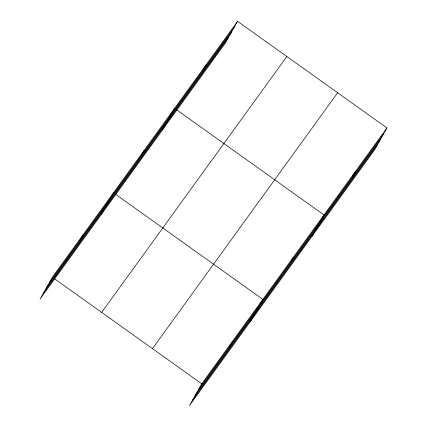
<?xml version="1.0" encoding="UTF-8"?>
<svg xmlns="http://www.w3.org/2000/svg" width="427" height="427" viewBox="0 0 427 427"><rect width="100%" height="100%" fill="white"/><g stroke="black" fill="none" stroke-linecap="round" stroke-linejoin="round"><path stroke-width="0.64" d="M79.833 240.486L82.923 234.999M101.172 214.626L113.481 192.78M140.947 156.047L144.038 150.566M162.287 130.187L174.595 108.346M202.985 70.332L206.076 64.845M237.561 21.35L225.253 43.196L40.058 299.06L52.366 277.219L237.561 21.35L386.942 127.94L374.634 149.781L189.439 405.65L201.747 383.804L386.942 127.94M229.214 347.076L232.304 341.589M250.553 321.216L262.861 299.37L115.648 194.328M290.328 262.637L293.418 257.15M311.667 236.777L323.976 214.936L176.762 109.888M352.371 176.922L355.461 171.435M49.276 282.706L234.471 26.837M46.233 288.102L231.429 32.233M43.1 293.664L228.296 37.795M101.663 312.393L286.859 56.524M152.45 348.629L337.645 92.766M198.656 389.291L383.852 133.427M195.614 394.692L380.809 138.823M192.481 400.254L377.676 144.385M54.533 278.762L201.747 383.804"/></g></svg>
